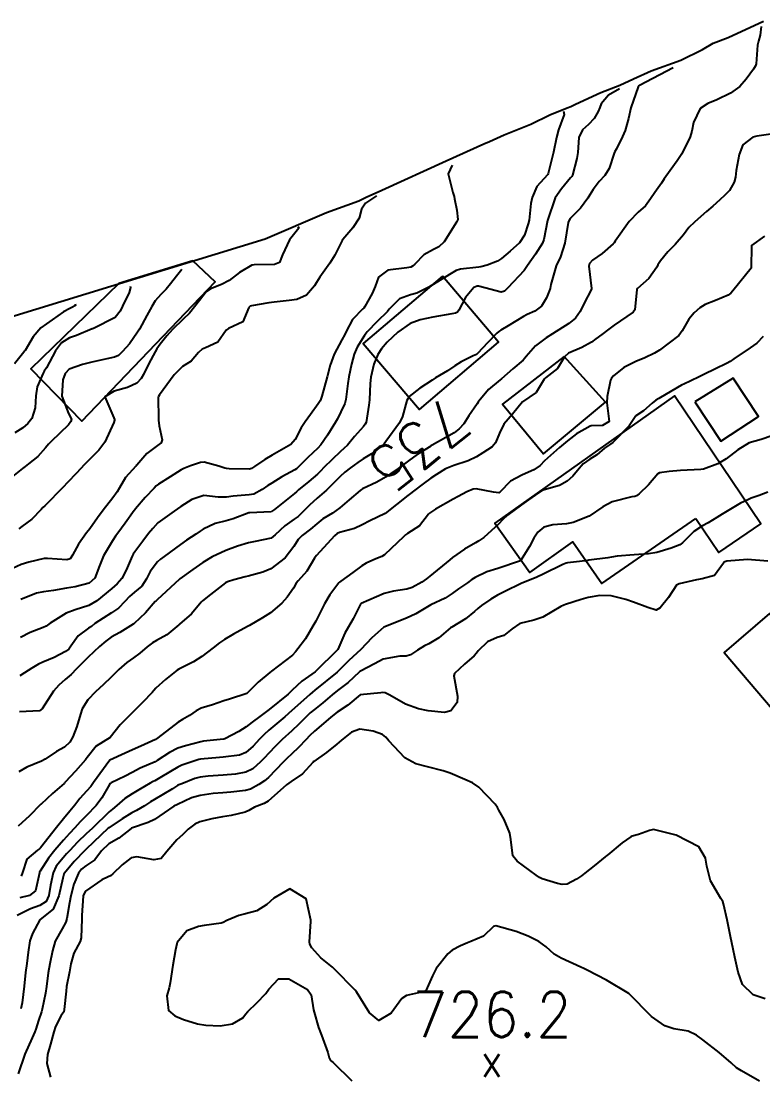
# Model space of a CAD drawing. Header units: metres. Extents: x 307586 to 320046, y 7427249 to 7434250.
# Drawn here: x 314920.5 to 314985.9, y 7432183.3 to 7432276.3 of the extents above; entities that cross this region are included whole.
import ezdxf
from ezdxf.enums import TextEntityAlignment as Align

# ---------------------------------------------------------------- set-up
doc = ezdxf.new("R2010")
doc.units = ezdxf.units.M
doc.header["$MEASUREMENT"] = 0
for name, color, linetype in [('Area', 45, 'Continuous'), ('Cotas', 45, 'Continuous'), ('Curvas de Nivel 1m', 11, 'Continuous'), ('Curvas de Nivel 5m', 15, 'Continuous'), ('Edificações', 30, 'Continuous'), ('Pontos Cotados', 45, 'Continuous')]:
    doc.layers.add(name, color=color, linetype=linetype)
doc.styles.add('Style-STANDARD', font='STANDARD.shx')

# ---------------------------------------------------------------- blocks, each defined once
blk = doc.blocks.new('ELVTXT_128')
at = {"layer": 'Pontos Cotados', "linetype": 'Continuous', "style": 'Style-STANDARD'}
for s, height, p in [('726.2', 4, (0, 4)), ('x', 3, (0, 0))]:
    blk.add_text(s, height=height, dxfattribs=at).set_placement(p, align=Align.MIDDLE_CENTER)

msp = doc.modelspace()

# ---------------------------------------------------------------- linework, layer by layer
at = {"layer": 'Area'}
msp.add_polyline3d([(314919.63, 7432250.276, 748.427), (314942.049, 7432257.153, 740.904), (314947.448, 7432259.454, 741.223), (314950.314, 7432260.492, 739.342), (314950.956, 7432260.825, 739.351), (314952.329, 7432261.437, 739.322), (314958.002, 7432264.024, 743.511), (314961.304, 7432265.51, 739.122), (314961.805, 7432265.713, 738.792), (314963.101, 7432266.31, 741.992), (314965.449, 7432267.237, 738.422), (314967.137, 7432268.052, 737.582), (314968.666, 7432268.682, 741.943), (314968.983, 7432268.802, 740.512), (314969.39, 7432269.006, 740.421), (314971.615, 7432270.03, 747.433), (314973.317, 7432270.666, 736.052), (314974.502, 7432271.241, 754.931), (314976.053, 7432271.942, 758.853), (314978.681, 7432272.88, 758.712), (314980.582, 7432273.817, 754.459), (314981.536, 7432274.371, 753.821), (314982.837, 7432274.882, 755.002), (314985.968, 7432276.321, 740.032)], dxfattribs=at)
at = {"layer": 'Curvas de Nivel 1m', "flags": 128}
for points, elevation in [([(314978.003, 7432272.21), (314975.028, 7432270.659), (314974.995, 7432270.637), (314974.926, 7432270.537), (314974.287, 7432268.681), (314974.077, 7432267.728), (314973.771, 7432266.689), (314973.548, 7432266.159), (314972.999, 7432265.076), (314972.868, 7432264.829), (314972.814, 7432264.702), (314972.355, 7432263.33), (314971.973, 7432262.71), (314971.49, 7432262.19), (314970.954, 7432261.488), (314970.664, 7432261.006), (314970.496, 7432260.724), (314969.829, 7432259.836), (314968.925, 7432258.946), (314968.802, 7432258.742), (314968.764, 7432258.585), (314968.467, 7432256.747), (314968.076, 7432255.561), (314967.678, 7432254.758), (314967.221, 7432253.129), (314967.153, 7432252.765), (314967.085, 7432252.531), (314966.841, 7432251.958), (314966.389, 7432251.215), (314965.805, 7432250.78), (314965.132, 7432250.475), (314964.818, 7432250.31), (314963.47, 7432249.471), (314962.806, 7432249.085), (314962.647, 7432248.979), (314962.468, 7432248.823), (314961.645, 7432247.981), (314960.785, 7432247.057), (314960.664, 7432246.961), (314960.388, 7432246.844), (314959.316, 7432246.313), (314958.769, 7432245.944), (314958.114, 7432245.519), (314957.068, 7432244.885), (314956.751, 7432244.683), (314955.669, 7432243.975), (314954.736, 7432243.246), (314954.525, 7432242.913), (314954.142, 7432241.488), (314953.893, 7432240.922), (314952.686, 7432239.287), (314952.533, 7432239.093), (314952.395, 7432238.943), (314951.415, 7432238.213), (314950.671, 7432237.748), (314950.199, 7432237.433), (314949.568, 7432236.971), (314949.053, 7432236.58), (314948.651, 7432236.212), (314948.048, 7432235.582), (314947.44, 7432234.998), (314946.626, 7432234.3), (314945.947, 7432233.689), (314945.301, 7432233.023), (314944.946, 7432232.688), (314944.604, 7432232.447), (314943.77, 7432231.868), (314942.94, 7432231.055), (314942.58, 7432230.785), (314941.159, 7432230.492), (314940.576, 7432230.371), (314939.606, 7432230.057), (314938.569, 7432229.675), (314937.387, 7432229.118), (314936.556, 7432228.636), (314935.661, 7432228.024), (314934.533, 7432227.182), (314934.516, 7432227.168), (314934.493, 7432227.151), (314932.515, 7432225.353), (314932.428, 7432225.267), (314932.357, 7432225.182), (314931.497, 7432224.196), (314930.494, 7432223.261), (314930.462, 7432223.232), (314930.414, 7432223.201), (314929.223, 7432222.471), (314928.475, 7432222.044), (314927.99, 7432221.707), (314927.434, 7432221.235), (314926.453, 7432220.305), (314925.927, 7432219.777), (314925.407, 7432219.26), (314924.937, 7432218.763), (314924.429, 7432218.31), (314923.861, 7432217.838), (314923.375, 7432217.286), (314922.397, 7432215.725), (314922.141, 7432215.557), (314920.394, 7432215.476)], 736), ([(314973.263, 7432270.37), (314972.299, 7432269.784), (314971.668, 7432269.023), (314971.548, 7432268.715), (314971.404, 7432268.352), (314971.033, 7432267.752), (314970.537, 7432267.215), (314970.014, 7432266.73), (314969.679, 7432266.067), (314969.594, 7432264.734), (314969.513, 7432264.209), (314969.12, 7432262.739), (314969.073, 7432262.637), (314968.969, 7432262.504), (314968.161, 7432261.545), (314967.618, 7432260.76), (314966.923, 7432258.77), (314966.592, 7432257.087), (314966.482, 7432256.774), (314965.882, 7432255.786), (314965.17, 7432254.787), (314965.053, 7432254.606), (314964.869, 7432254.355), (314963.431, 7432252.811), (314963.136, 7432252.528), (314962.847, 7432252.453), (314961.411, 7432252.834), (314960.854, 7432252.958), (314960.736, 7432252.959), (314960.428, 7432252.844), (314959.704, 7432251.987), (314959.127, 7432250.857), (314958.99, 7432250.689), (314958.82, 7432250.601), (314958.493, 7432250.538), (314956.816, 7432250.24), (314955.695, 7432250.02), (314954.811, 7432249.674), (314953.733, 7432248.926), (314952.794, 7432248.047), (314952.295, 7432247.438), (314951.977, 7432246.948), (314951.632, 7432246.089), (314951.357, 7432244.954), (314951.29, 7432244.412), (314951.229, 7432242.955), (314951.191, 7432242.49), (314950.934, 7432240.958), (314950.858, 7432240.802), (314950.7, 7432240.619), (314949.929, 7432239.729), (314949.293, 7432238.974), (314948.978, 7432238.679), (314948.677, 7432238.422), (314947.228, 7432237.002), (314946.951, 7432236.713), (314946.654, 7432236.426), (314945.893, 7432235.768), (314944.987, 7432235.026), (314944.797, 7432234.862), (314944.63, 7432234.713), (314942.869, 7432233.309), (314942.613, 7432233.113), (314942.575, 7432233.099), (314941.913, 7432233.067), (314940.679, 7432233.012), (314940.612, 7432232.994), (314939.235, 7432232.463), (314938.601, 7432232.298), (314937.641, 7432232.071), (314936.589, 7432231.565), (314936.329, 7432231.39), (314935.942, 7432231.136), (314935.113, 7432230.609), (314934.574, 7432230.226), (314933.148, 7432229.171), (314932.808, 7432228.928), (314932.556, 7432228.699), (314931.902, 7432227.827), (314931.585, 7432227.189), (314931.166, 7432226.554), (314930.521, 7432226.005), (314930.073, 7432225.649), (314929.664, 7432225.208), (314929.105, 7432224.616), (314928.503, 7432224.185), (314927.045, 7432223.242), (314926.73, 7432223.006), (314926.487, 7432222.843), (314925.556, 7432222.18), (314924.928, 7432221.265), (314924.729, 7432220.999), (314924.458, 7432220.79), (314923.437, 7432220.269), (314922.449, 7432219.863), (314922.074, 7432219.676), (314921.486, 7432219.31), (314920.844, 7432218.908), (314920.433, 7432218.642)], 737), ([(314968.343, 7432268.4), (314968.391, 7432268.104), (314967.894, 7432266.757), (314967.712, 7432266.06), (314967.463, 7432264.763), (314966.974, 7432262.888), (314966.945, 7432262.798), (314966.927, 7432262.77), (314965.998, 7432261.739), (314965.562, 7432260.784), (314965.465, 7432260.257), (314965.299, 7432258.786), (314965.238, 7432258.469), (314964.91, 7432257.465), (314964.467, 7432256.797), (314963.649, 7432256.051), (314962.882, 7432255.412), (314962.513, 7432255.189), (314961.619, 7432254.833), (314961.048, 7432254.661), (314960.871, 7432254.642), (314959.252, 7432254.473), (314958.868, 7432254.34), (314957.475, 7432253.496), (314956.855, 7432253.127), (314956.705, 7432253.041), (314956.47, 7432252.894), (314955.401, 7432252.348), (314954.842, 7432252.21), (314953.89, 7432251.871), (314952.983, 7432250.938), (314952.821, 7432250.752), (314951.907, 7432249.854), (314951.047, 7432248.958), (314950.934, 7432248.826), (314950.8, 7432248.641), (314950.154, 7432247.601), (314949.884, 7432246.969), (314949.654, 7432246.087), (314949.425, 7432244.973), (314949.333, 7432244.388), (314949.143, 7432242.976), (314949.054, 7432242.651), (314948.717, 7432241.892), (314948.415, 7432241.276), (314948.256, 7432240.987), (314947.539, 7432239.845), (314946.958, 7432239.006), (314946.68, 7432238.703), (314945.812, 7432237.878), (314944.956, 7432237.027), (314944.803, 7432236.886), (314944.659, 7432236.786), (314943.528, 7432236.169), (314942.641, 7432235.632), (314942.294, 7432235.408), (314941.776, 7432235.069), (314941.042, 7432234.663), (314940.628, 7432234.585), (314939.236, 7432234.484), (314938.626, 7432234.398), (314937.912, 7432234.397), (314936.627, 7432234.535), (314935.573, 7432234.191), (314934.617, 7432233.558), (314934.038, 7432233.159), (314933.198, 7432232.577), (314932.597, 7432232.11), (314932.135, 7432231.639), (314931.769, 7432231.188), (314931.252, 7432230.518), (314930.567, 7432229.577), (314930.407, 7432229.359), (314930.318, 7432229.202), (314929.791, 7432227.96), (314929.399, 7432227.211), (314928.992, 7432226.752), (314928.524, 7432226.334), (314927.217, 7432225.239), (314926.509, 7432224.844), (314925.303, 7432224.464), (314924.502, 7432224.154), (314923.1, 7432223.291), (314922.75, 7432223.035), (314922.487, 7432222.906), (314921.323, 7432222.469), (314920.473, 7432222.009)], 738), ([(314987.021, 7432266.433), (314985.383, 7432266.181), (314985.016, 7432266.089), (314984.147, 7432265.422), (314983.821, 7432264.568), (314983.569, 7432263.162), (314983.483, 7432262.572), (314983.392, 7432262.148), (314982.955, 7432261.399), (314982.544, 7432260.989), (314982.121, 7432260.588), (314981.502, 7432260.029), (314980.932, 7432259.55), (314980.433, 7432259.1), (314979.876, 7432258.61), (314979.398, 7432258.135), (314978.912, 7432257.486), (314978.189, 7432256.631), (314977.536, 7432255.998), (314976.881, 7432255.211), (314976.664, 7432254.865), (314976.55, 7432254.653), (314975.863, 7432253.66), (314974.854, 7432252.776), (314974.797, 7432252.671), (314974.611, 7432250.889), (314974.477, 7432250.675), (314972.811, 7432249.543), (314972.327, 7432249.185), (314971.727, 7432248.711), (314971.191, 7432248.324), (314970.796, 7432248.053), (314969.953, 7432247.566), (314968.786, 7432247.056), (314968.419, 7432246.745), (314967.806, 7432245.716), (314966.755, 7432244.904), (314966.684, 7432244.841), (314966.644, 7432244.771), (314965.922, 7432243.597), (314964.733, 7432242.79), (314963.831, 7432241.689), (314963.088, 7432240.814), (314962.695, 7432240.034), (314962.339, 7432239.17), (314962.052, 7432238.826), (314961.22, 7432238.292), (314960.674, 7432237.942), (314959.943, 7432237.574), (314958.666, 7432237.17), (314957.951, 7432236.871), (314957.151, 7432236.387), (314956.65, 7432236.06), (314955.967, 7432235.572), (314955.118, 7432234.905), (314954.844, 7432234.695), (314954.629, 7432234.532), (314952.613, 7432232.94), (314951.255, 7432232.301), (314950.598, 7432231.94), (314949.928, 7432231.632), (314948.587, 7432231.277), (314948.38, 7432231.189), (314948.143, 7432230.987), (314946.565, 7432229.241), (314946.462, 7432229.113), (314946.404, 7432229.012), (314945.718, 7432227.852), (314944.962, 7432227.026), (314944.771, 7432226.796), (314944.533, 7432226.381), (314943.991, 7432225.568), (314943.51, 7432225.045), (314942.504, 7432224.21), (314941.811, 7432223.756), (314940.654, 7432223.078), (314940.554, 7432223.017), (314940.491, 7432222.985), (314939.258, 7432222.315), (314938.474, 7432221.859), (314938.029, 7432221.547), (314937.456, 7432221.115), (314936.455, 7432220.358), (314935.714, 7432219.874), (314934.444, 7432219.247), (314934.277, 7432219.152), (314933.26, 7432218.338), (314932.419, 7432217.557), (314932.236, 7432217.361), (314932.071, 7432217.183), (314931.265, 7432216.331), (314930.395, 7432215.458), (314930.266, 7432215.329), (314930.136, 7432215.203), (314929.278, 7432214.317), (314928.373, 7432213.22), (314927.145, 7432212.455), (314926.346, 7432211.452), (314926.267, 7432211.328), (314926.211, 7432211.251), (314925.341, 7432210.251), (314924.407, 7432209.269), (314924.368, 7432209.223), (314924.321, 7432209.169), (314923.301, 7432208.292), (314922.294, 7432207.344), (314922.268, 7432207.325), (314922.25, 7432207.3), (314921.278, 7432206.315), (314920.274, 7432205.413)], 734), ([(314958.523, 7432263.64), (314958.179, 7432262.872), (314958.594, 7432261.219), (314958.705, 7432260.864), (314958.736, 7432260.658), (314958.931, 7432259.661), (314959.031, 7432258.859), (314959.009, 7432258.772), (314958.921, 7432258.622), (314957.818, 7432256.876), (314957.349, 7432256.431), (314956.892, 7432256.189), (314956.038, 7432255.746), (314955.244, 7432254.906), (314955.041, 7432254.738), (314954.87, 7432254.656), (314954.538, 7432254.583), (314952.867, 7432254.388), (314952.032, 7432253.777), (314951.728, 7432252.951), (314951.483, 7432252.314), (314950.826, 7432251.169), (314950.742, 7432251.043), (314950.656, 7432250.962), (314949.746, 7432250.039), (314949.178, 7432248.976), (314949.06, 7432248.717), (314948.795, 7432248.237), (314948.123, 7432246.99), (314947.764, 7432245.999), (314947.515, 7432244.999), (314947.026, 7432243.295), (314946.941, 7432243.007), (314946.881, 7432242.858), (314946.727, 7432242.604), (314946.052, 7432241.677), (314945.567, 7432241.021), (314945.23, 7432240.492), (314944.687, 7432239.465), (314944.304, 7432239.036), (314942.673, 7432238.075), (314942.022, 7432237.714), (314941.106, 7432237.076), (314940.841, 7432236.897), (314940.659, 7432236.84), (314938.875, 7432236.873), (314938.651, 7432236.897), (314938.483, 7432236.935), (314937.97, 7432237.11), (314936.658, 7432237.471), (314936.338, 7432237.453), (314935.471, 7432237.142), (314934.881, 7432236.917), (314934.649, 7432236.799), (314933.664, 7432236.186), (314932.636, 7432235.53), (314932.445, 7432235.372), (314932.258, 7432235.184), (314931.47, 7432234.346), (314930.614, 7432233.343), (314930.551, 7432233.264), (314930.508, 7432233.201), (314929.705, 7432232.1), (314929.063, 7432231.215), (314928.86, 7432230.937), (314928.576, 7432230.529), (314927.79, 7432229.232), (314927.453, 7432228.333), (314927.031, 7432227.243), (314926.529, 7432226.811), (314925.298, 7432226.49), (314924.524, 7432226.357), (314923.392, 7432226.158), (314922.52, 7432226.047), (314921.904, 7432225.922), (314920.514, 7432225.381)], 739), ([(314944.913, 7432258.23), (314945.022, 7432258.09), (314944.189, 7432257.041), (314943.573, 7432255.739), (314943.295, 7432255.054), (314942.871, 7432254.887), (314941.083, 7432254.866), (314940.87, 7432254.825), (314939.788, 7432254.167), (314938.857, 7432253.46), (314938.194, 7432253.11), (314937.22, 7432252.752), (314936.843, 7432252.471), (314936.248, 7432251.719), (314935.825, 7432251.14), (314935.362, 7432250.6), (314934.812, 7432250.074), (314933.88, 7432249.164), (314933.367, 7432248.599), (314932.783, 7432247.86), (314932.505, 7432247.455), (314932.34, 7432247.184), (314931.787, 7432246.166), (314931.321, 7432245.194), (314931.115, 7432244.83), (314930.745, 7432244.442), (314929.904, 7432244.046), (314928.738, 7432243.725), (314927.907, 7432243.232), (314928.705, 7432241.362), (314928.764, 7432241.219), (314928.765, 7432241.157), (314928.7, 7432240.971), (314927.915, 7432239.232), (314927.38, 7432238.532), (314926.661, 7432237.797), (314926.389, 7432237.521), (314926.131, 7432237.255), (314925.406, 7432236.502), (314924.637, 7432235.689), (314924.241, 7432235.276), (314922.616, 7432233.617), (314922.455, 7432233.461), (314922.311, 7432233.303), (314921.473, 7432232.438), (314920.59, 7432231.788), (314920.327, 7432231.583)], 741), ([(314986.062, 7432257.388), (314984.903, 7432256.55), (314984.873, 7432254.55), (314983.271, 7432252.574), (314983.073, 7432252.353), (314982.847, 7432252.19), (314981.728, 7432251.703), (314980.834, 7432251.35), (314980.365, 7432251.07), (314979.844, 7432250.61), (314979.38, 7432250.051), (314978.807, 7432249.03), (314978.49, 7432248.625), (314976.79, 7432247.328), (314976.367, 7432247.075), (314975.505, 7432246.663), (314975.002, 7432246.445), (314974.778, 7432246.354), (314973.658, 7432245.798), (314972.759, 7432245.075), (314972.576, 7432244.881), (314972.478, 7432244.703), (314972.181, 7432243.263), (314972.154, 7432242.706), (314972.369, 7432241.043), (314971.765, 7432240.709), (314970.764, 7432240.657), (314970.702, 7432240.643), (314969.471, 7432239.957), (314968.689, 7432239.344), (314967.995, 7432238.75), (314966.671, 7432237.578), (314966.269, 7432237.172), (314965.713, 7432236.779), (314964.988, 7432236.456), (314964.656, 7432236.326), (314963.668, 7432235.784), (314962.724, 7432234.819), (314962.632, 7432234.775), (314962.173, 7432234.825), (314960.637, 7432235.108), (314960.385, 7432235.094), (314959.808, 7432234.848), (314959.049, 7432234.436), (314958.626, 7432234.209), (314957.062, 7432233.328), (314956.614, 7432233.041), (314956.525, 7432232.98), (314956.44, 7432232.892), (314955.64, 7432231.857), (314954.587, 7432231.182), (314954.426, 7432231.071), (314954.261, 7432230.915), (314952.567, 7432229.32), (314952.34, 7432229.167), (314951.797, 7432228.948), (314950.934, 7432228.581), (314950.557, 7432228.343), (314949.779, 7432227.739), (314948.708, 7432226.978), (314948.61, 7432226.911), (314948.541, 7432226.842), (314947.734, 7432225.783), (314947.27, 7432224.999), (314946.498, 7432223.476), (314946.333, 7432223.174), (314946.244, 7432223.012), (314945.589, 7432221.907), (314944.934, 7432221.025), (314944.725, 7432220.763), (314944.457, 7432220.467), (314942.605, 7432219.058), (314942.442, 7432218.941), (314941.423, 7432218.08), (314940.423, 7432217.08), (314938.909, 7432216.601), (314938.413, 7432216.433), (314937.396, 7432216.104), (314936.403, 7432215.791), (314935.973, 7432215.559), (314935.375, 7432215.14), (314934.75, 7432214.786), (314934.387, 7432214.554), (314932.592, 7432213.177), (314932.457, 7432213.094), (314932.371, 7432213.05), (314931.092, 7432212.462), (314930.357, 7432212.128), (314929.72, 7432211.839), (314928.343, 7432211.22), (314926.904, 7432209.241), (314926.665, 7432208.898), (314926.311, 7432208.48), (314925.709, 7432207.849), (314925.26, 7432207.26), (314924.836, 7432206.716), (314924.281, 7432206.053), (314923.647, 7432205.279), (314922.255, 7432203.493), (314922.161, 7432203.394), (314921.989, 7432203.303), (314921.046, 7432202.507), (314920.648, 7432201.316), (314920.532, 7432201.005)], 733), ([(314934.703, 7432254.43), (314934.224, 7432253.845), (314933.709, 7432253.167), (314933.315, 7432252.704), (314932.839, 7432252.245), (314932.342, 7432251.673), (314932.054, 7432251.188), (314931.629, 7432250.378), (314930.963, 7432249.198), (314930.901, 7432249.1), (314930.799, 7432248.927), (314930.09, 7432247.9), (314929.472, 7432247.213), (314929.107, 7432246.879), (314928.768, 7432246.711), (314928.1, 7432246.564), (314926.763, 7432246.274), (314925.94, 7432246.079), (314924.757, 7432245.654), (314924.414, 7432245.275), (314924.201, 7432244.732), (314924.135, 7432243.279), (314924.71, 7432241.75), (314924.962, 7432241.267), (314924.93, 7432241.038), (314924.698, 7432240.768), (314923.193, 7432239.292), (314922.936, 7432239.04), (314922.674, 7432238.735), (314921.995, 7432237.975), (314921.181, 7432237.315), (314920.885, 7432237.083), (314920.649, 7432236.898), (314919.763, 7432236.208)], 742), ([(314930.133, 7432252.97), (314930.169, 7432252.869), (314930.046, 7432252.413), (314929.481, 7432251.213), (314929.257, 7432250.777), (314928.813, 7432250.206), (314926.907, 7432249.248), (314926.827, 7432249.226), (314926.802, 7432249.221), (314925.422, 7432248.635), (314924.79, 7432248.407), (314924.081, 7432247.983), (314923.57, 7432247.288), (314922.758, 7432245.783), (314922.576, 7432245.48), (314922.475, 7432245.303), (314921.946, 7432244.102), (314921.819, 7432243.309), (314921.768, 7432242.259), (314921.475, 7432241.312), (314921.139, 7432240.875), (314920.695, 7432240.492), (314919.973, 7432240.044)], 743), ([(314925.303, 7432251.42), (314925.318, 7432251.265), (314925.006, 7432251.083), (314924.82, 7432251.01), (314924.262, 7432250.723), (314922.286, 7432249.305), (314921.595, 7432248.508), (314920.886, 7432247.319), (314920.842, 7432247.25), (314920.771, 7432247.151), (314919.958, 7432246.131)], 744), ([(314985.933, 7432248.539), (314985.383, 7432247.958), (314984.793, 7432247.552), (314983.354, 7432246.571), (314983.032, 7432246.323), (314982.777, 7432246.176), (314981.685, 7432245.675), (314980.762, 7432245.211), (314980.361, 7432245.001), (314979.511, 7432244.612), (314978.997, 7432244.371), (314978.749, 7432244.251), (314977.876, 7432243.765), (314976.737, 7432243.083), (314976.463, 7432242.925), (314976.139, 7432242.656), (314975.402, 7432241.984), (314974.716, 7432241.537), (314974.347, 7432241.036), (314974.121, 7432240.679), (314972.688, 7432239.19), (314972.392, 7432238.996), (314971.938, 7432238.707), (314971.28, 7432238.11), (314970.673, 7432237.738), (314970.084, 7432237.31), (314969.558, 7432236.731), (314969.154, 7432236.236), (314968.649, 7432235.786), (314967.98, 7432235.413), (314966.637, 7432235.02), (314966.45, 7432234.958), (314966.125, 7432234.775), (314965.254, 7432234.157), (314964.622, 7432233.708), (314963.398, 7432232.808), (314962.997, 7432232.424), (314962.601, 7432232.001), (314961.982, 7432231.436), (314961.32, 7432230.833), (314960.888, 7432230.529), (314960.578, 7432230.377), (314959.609, 7432229.813), (314958.565, 7432229.058), (314958.317, 7432228.864), (314956.548, 7432227.42), (314956.25, 7432227.189), (314955.847, 7432226.897), (314955.012, 7432226.429), (314954.533, 7432226.28), (314953.354, 7432226.104), (314952.527, 7432225.896), (314951.85, 7432225.62), (314950.514, 7432225.017), (314950.479, 7432224.994), (314950.451, 7432224.961), (314949.811, 7432223.656), (314949.393, 7432222.971), (314949.052, 7432222.407), (314948.463, 7432220.98), (314946.443, 7432219.01), (314945.276, 7432218.18), (314944.426, 7432217.376), (314944.078, 7432217.035), (314942.402, 7432215.678), (314942.044, 7432215.418), (314941.566, 7432215.068), (314940.911, 7432214.552), (314940.384, 7432214.141), (314939.718, 7432213.748), (314938.503, 7432213.099), (314938.412, 7432213.059), (314938.372, 7432213.054), (314936.618, 7432212.878), (314936.368, 7432212.834), (314935.017, 7432212.489), (314934.36, 7432212.27), (314933.616, 7432211.9), (314932.534, 7432211.177), (314932.342, 7432211.072), (314931.028, 7432210.501), (314930.332, 7432210.145), (314929.714, 7432209.821), (314928.479, 7432209.218), (314928.381, 7432209.16), (314928.321, 7432209.086), (314927.635, 7432207.898), (314927.136, 7432207.237), (314926.284, 7432206.347), (314925.753, 7432205.781), (314925.284, 7432205.26), (314924.785, 7432204.747), (314924.262, 7432204.173), (314923.5, 7432203.281), (314922.954, 7432202.577), (314922.225, 7432201.445), (314922.167, 7432201.357), (314922.147, 7432201.301), (314921.805, 7432199.706), (314921.285, 7432199.309), (314920.426, 7432199.091)], 732), ([(314986.696, 7432239.797), (314985.755, 7432239.477), (314984.689, 7432239.172), (314983.705, 7432238.565), (314982.675, 7432237.751), (314981.933, 7432237.325), (314980.666, 7432236.864), (314980.441, 7432236.827), (314978.664, 7432236.721), (314977.664, 7432236.635), (314976.793, 7432236.516), (314976.66, 7432236.435), (314975.826, 7432235.478), (314974.996, 7432234.666), (314974.786, 7432234.514), (314974.631, 7432234.457), (314974.367, 7432234.411), (314972.626, 7432233.978), (314971.8, 7432233.529), (314970.613, 7432232.72), (314969.187, 7432232.151), (314968.602, 7432232.035), (314967.41, 7432231.949), (314966.597, 7432231.741), (314966.064, 7432231.302), (314965.733, 7432230.778), (314965.327, 7432230.031), (314964.563, 7432228.79), (314962.556, 7432228.107), (314961.571, 7432227.812), (314960.548, 7432227.322), (314960.261, 7432227.127), (314959.872, 7432226.847), (314959.092, 7432226.297), (314958.528, 7432225.888), (314957.9, 7432225.492), (314956.653, 7432224.888), (314956.512, 7432224.814), (314955.309, 7432224.098), (314954.501, 7432223.74), (314952.493, 7432222.94), (314951.431, 7432221.998), (314950.484, 7432220.96), (314949.433, 7432219.99), (314948.444, 7432219.039), (314948.378, 7432218.981), (314946.427, 7432217.39), (314946.218, 7432217.219), (314945.993, 7432217.014), (314945.164, 7432216.27), (314944.401, 7432215.596), (314943.773, 7432215.039), (314942.381, 7432213.85), (314941.955, 7432213.486), (314941.55, 7432213.068), (314940.992, 7432212.446), (314940.355, 7432211.897), (314939.777, 7432211.661), (314938.349, 7432211.475), (314938.005, 7432211.448), (314936.346, 7432211.316), (314936.192, 7432211.285), (314935.743, 7432211.136), (314934.706, 7432210.78), (314934.337, 7432210.608), (314932.918, 7432209.761), (314932.325, 7432209.41), (314932.179, 7432209.327), (314931.92, 7432209.184), (314930.909, 7432208.599), (314930.309, 7432208.265), (314929.666, 7432207.843), (314928.985, 7432207.213), (314928.6, 7432206.906), (314928.287, 7432206.653), (314926.824, 7432205.242), (314926.268, 7432204.716), (314925.51, 7432204.008), (314924.817, 7432203.264), (314924.549, 7432202.966), (314924.243, 7432202.623), (314923.635, 7432201.876), (314923.346, 7432201.283), (314923.134, 7432200.208), (314922.971, 7432199.288), (314922.732, 7432198.755), (314922.189, 7432198.404), (314921.367, 7432198.126), (314920.176, 7432197.541)], 731), ([(314986.361, 7432228.736), (314984.566, 7432228.899), (314982.732, 7432228.744), (314982.564, 7432228.696), (314982.491, 7432228.653), (314982.431, 7432228.581), (314981.648, 7432227.493), (314980.549, 7432227.19), (314980.048, 7432227.105), (314978.544, 7432226.75), (314978.298, 7432226.624), (314977.607, 7432225.553), (314976.871, 7432224.645), (314976.511, 7432224.436), (314975.763, 7432224.658), (314974.52, 7432225.144), (314973.836, 7432225.368), (314972.528, 7432225.692), (314971.526, 7432225.712), (314970.525, 7432225.54), (314969.892, 7432225.357), (314968.516, 7432224.929), (314968.378, 7432224.88), (314968.107, 7432224.746), (314966.503, 7432223.819), (314965.73, 7432223.548), (314964.497, 7432223.245), (314963.814, 7432222.8), (314963.088, 7432222.206), (314962.481, 7432222.036), (314961.651, 7432221.652), (314960.806, 7432220.837), (314960.656, 7432220.643), (314960.459, 7432220.422), (314959.619, 7432219.68), (314958.744, 7432218.857), (314958.665, 7432218.633), (314959.001, 7432216.854), (314958.972, 7432216.297), (314958.404, 7432215.575), (314957.857, 7432215.412), (314956.403, 7432215.572), (314955.551, 7432215.753), (314954.411, 7432216.142), (314953.026, 7432216.931), (314952.634, 7432217.146), (314952.425, 7432217.167), (314952.231, 7432217.136), (314950.423, 7432216.96), (314949.331, 7432216.049), (314948.4, 7432215.445), (314948.127, 7432215.254), (314947.799, 7432214.989), (314946.381, 7432213.781), (314945.985, 7432213.405), (314945.624, 7432213.017), (314945.024, 7432212.362), (314944.354, 7432211.757), (314943.976, 7432211.408), (314943.621, 7432211.041), (314942.329, 7432209.698), (314941.984, 7432209.406), (314941.473, 7432209.069), (314940.738, 7432208.657), (314940.317, 7432208.531), (314939.017, 7432208.392), (314938.315, 7432208.335), (314937.471, 7432208.27), (314936.313, 7432208.117), (314935.561, 7432207.887), (314934.305, 7432207.322), (314934.002, 7432207.154), (314932.281, 7432206), (314931.74, 7432205.724), (314930.273, 7432205.227), (314930.256, 7432205.217), (314930.233, 7432205.2), (314929.143, 7432204.333), (314928.259, 7432203.844), (314927.609, 7432203.23), (314927.033, 7432202.446), (314926.233, 7432201.908), (314925.858, 7432201.624), (314925.602, 7432201.256), (314925.194, 7432200.28), (314924.921, 7432199.263), (314924.806, 7432198.651), (314924.569, 7432197.266), (314924.483, 7432196.954), (314924.164, 7432196.374), (314923.544, 7432195.279), (314923.289, 7432194.424), (314923.066, 7432193.281), (314922.918, 7432192.485), (314922.765, 7432191.283), (314922.683, 7432190.698), (314922.388, 7432189.287), (314922.317, 7432189.05), (314922.068, 7432188.295), (314921.827, 7432187.523), (314921.746, 7432187.295), (314921.508, 7432186.758), (314920.872, 7432185.307), (314920.283, 7432183.583)], 729), ([(314986.099, 7432190.181), (314985.047, 7432190.541), (314984.117, 7432191.465), (314983.738, 7432192.556), (314983.446, 7432193.86), (314983.295, 7432194.563), (314983.059, 7432195.677), (314982.885, 7432196.569), (314982.77, 7432197.152), (314982.45, 7432198.576), (314982.382, 7432198.755), (314982.207, 7432199.024), (314981.301, 7432200.589), (314980.961, 7432201.874), (314980.853, 7432202.594), (314980.263, 7432203.58), (314978.273, 7432204.62), (314976.28, 7432205.122), (314975.917, 7432205.015), (314974.959, 7432204.663), (314974.403, 7432204.537), (314974.271, 7432204.472), (314973.518, 7432203.934), (314972.255, 7432202.893), (314972.15, 7432202.805), (314972.02, 7432202.702), (314971.042, 7432201.911), (314970.231, 7432201.256), (314969.924, 7432201.027), (314969.48, 7432200.727), (314968.654, 7432200.3), (314968.218, 7432200.26), (314967.815, 7432200.342), (314966.467, 7432200.766), (314966.224, 7432200.874), (314965.92, 7432201.081), (314964.246, 7432202.328), (314963.88, 7432202.796), (314963.698, 7432204.229), (314963.621, 7432204.8), (314963.121, 7432205.977), (314962.648, 7432206.815), (314962.524, 7432207.036), (314962.308, 7432207.35), (314960.889, 7432208.834), (314960.327, 7432209.216), (314959.654, 7432209.523), (314958.335, 7432210.058), (314957.733, 7432210.265), (314956.34, 7432210.644), (314955.31, 7432210.9), (314954.351, 7432211.425), (314952.934, 7432212.932), (314952.679, 7432213.238), (314952.378, 7432213.466), (314951.569, 7432213.76), (314950.383, 7432213.948), (314949.656, 7432213.691), (314948.761, 7432212.976), (314948.557, 7432212.791), (314948.368, 7432212.629), (314947.453, 7432211.897), (314946.344, 7432211.113), (314946.289, 7432211.065), (314946.242, 7432211.011), (314945.336, 7432210.017), (314944.326, 7432209.338), (314943.924, 7432209.036), (314942.308, 7432207.597), (314941.969, 7432207.4), (314941.112, 7432207.072), (314940.592, 7432206.783), (314940.296, 7432206.644), (314939.035, 7432206.35), (314938.29, 7432206.212), (314937.341, 7432206.06), (314936.283, 7432205.797), (314935.833, 7432205.581), (314935.248, 7432205.14), (314934.77, 7432204.643), (314934.264, 7432204.211), (314933.365, 7432203.163), (314932.866, 7432202.549), (314932.242, 7432202.431), (314930.733, 7432202.708), (314930.244, 7432202.625), (314929.455, 7432201.988), (314928.622, 7432201.216), (314928.41, 7432201.029), (314928.22, 7432200.927), (314927.661, 7432200.672), (314926.207, 7432199.69), (314926.051, 7432199.405), (314926.016, 7432199.252), (314925.895, 7432197.535), (314925.883, 7432197.253), (314925.828, 7432195.581), (314925.731, 7432195.254), (314925.189, 7432194.213), (314924.921, 7432193.262), (314924.8, 7432192.586), (314924.549, 7432191.266), (314924.494, 7432190.871), (314924.338, 7432189.267), (314924.286, 7432189.061), (314924.075, 7432188.726), (314923.568, 7432187.768), (314923.413, 7432187.276), (314923.113, 7432186.208), (314922.87, 7432185.282), (314922.804, 7432184.504), (314923.13, 7432183.279)], 728), ([(314985.62, 7432182.93), (314984.026, 7432183.848), (314983.592, 7432184.12), (314983.115, 7432184.564), (314982.046, 7432185.471), (314980.62, 7432186.594), (314980.067, 7432187.002), (314979.327, 7432187.351), (314978.072, 7432187.555), (314977.268, 7432187.826), (314976.083, 7432188.65), (314974.103, 7432190.67), (314972.12, 7432191.848), (314970.427, 7432192.717), (314970.134, 7432192.862), (314969.866, 7432192.992), (314968.143, 7432193.786), (314967.528, 7432194.13), (314966.814, 7432194.76), (314966.16, 7432195.242), (314965.22, 7432195.726), (314964.173, 7432196.138), (314962.37, 7432196.627), (314962.179, 7432196.578), (314961.289, 7432195.706), (314960.159, 7432195.236), (314959.867, 7432195.133), (314959.247, 7432194.849), (314958.53, 7432194.475), (314958.146, 7432194.168), (314957.117, 7432192.875), (314956.779, 7432192.224), (314956.198, 7432190.889), (314956.102, 7432190.835), (314954.512, 7432190.493), (314954.096, 7432190.208), (314953.138, 7432188.924), (314952.076, 7432188.272), (314951.232, 7432188.949), (314950.101, 7432190.807), (314949.988, 7432190.961), (314948.131, 7432192.845), (314947.968, 7432192.982), (314946.947, 7432193.804), (314946.15, 7432194.698), (314945.977, 7432195.012), (314945.947, 7432195.222), (314946.069, 7432197.011), (314946.076, 7432197.119), (314945.651, 7432199.016), (314944.211, 7432199.882), (314942.81, 7432199.051), (314942.197, 7432198.499), (314941.303, 7432197.958), (314940.189, 7432197.64), (314939.734, 7432197.538), (314938.673, 7432197.095), (314938.356, 7432196.923), (314938.179, 7432196.871), (314936.656, 7432196.643), (314936.174, 7432196.552), (314935.139, 7432196.17), (314934.285, 7432195.149), (314934.253, 7432195.048), (314934.147, 7432194.521), (314933.897, 7432193.154), (314933.666, 7432191.6), (314933.57, 7432191.158), (314933.389, 7432190.45), (314933.533, 7432189.156), (314934.078, 7432188.689), (314934.859, 7432188.359), (314936.072, 7432187.99), (314936.821, 7432187.869), (314938.07, 7432187.829), (314939.172, 7432187.989), (314940.077, 7432188.509), (314940.321, 7432188.837), (314940.516, 7432189.076), (314941.321, 7432189.838), (314942.099, 7432190.676), (314942.369, 7432191.056), (314943.211, 7432191.949), (314944.117, 7432191.969), (314945.767, 7432191.013), (314946.098, 7432190.554), (314946.316, 7432189.237), (314946.355, 7432189.006), (314946.745, 7432187.675), (314947.023, 7432186.996), (314947.56, 7432185.467), (314947.681, 7432184.985), (314947.816, 7432184.768), (314948.029, 7432184.592), (314949.678, 7432182.963)], 727)]:
    msp.add_lwpolyline(points, dxfattribs=dict(at, elevation=elevation))
at = {"layer": 'Curvas de Nivel 5m', "flags": 128}
for points, elevation in [([(314985.763, 7432275.86), (314985.659, 7432275.082), (314985.512, 7432274.546), (314985.447, 7432274.209), (314985.318, 7432272.548), (314985.267, 7432272.371), (314985.086, 7432272.088), (314984.433, 7432271.199), (314983.881, 7432270.568), (314983.057, 7432269.964), (314981.84, 7432269.381), (314981.047, 7432269.053), (314980.376, 7432268.61), (314979.802, 7432267.383), (314979.635, 7432266.614), (314979.493, 7432266.138), (314979, 7432265.1), (314978.836, 7432264.782), (314978.757, 7432264.624), (314978.36, 7432264.003), (314977.353, 7432262.644), (314977.202, 7432262.414), (314976.964, 7432262.048), (314976.379, 7432261.228), (314976.015, 7432260.659), (314975.559, 7432260.042), (314974.931, 7432259.486), (314974.138, 7432258.682), (314972.905, 7432256.932), (314972.807, 7432256.798), (314972.72, 7432256.702), (314971.744, 7432255.858), (314970.881, 7432255.25), (314970.628, 7432254.972), (314970.571, 7432254.723), (314970.813, 7432252.76), (314970.81, 7432252.72), (314970.141, 7432251.419), (314969.819, 7432250.73), (314969.394, 7432250.158), (314968.812, 7432249.698), (314967.354, 7432248.762), (314966.799, 7432248.418), (314965.863, 7432247.708), (314965.059, 7432246.787), (314964.94, 7432246.629), (314964.778, 7432246.448), (314963.881, 7432245.688), (314962.886, 7432244.818), (314962.752, 7432244.715), (314961.717, 7432243.857), (314960.87, 7432242.839), (314960.817, 7432242.754), (314960.73, 7432242.621), (314960.006, 7432241.555), (314959.542, 7432240.852), (314959.148, 7432240.406), (314958.695, 7432240.066), (314956.77, 7432238.974), (314956.683, 7432238.927), (314956.66, 7432238.913), (314956.632, 7432238.891), (314955.432, 7432238.146), (314954.67, 7432237.597), (314953.776, 7432236.923), (314953.133, 7432236.456), (314952.651, 7432236.134), (314951.882, 7432235.71), (314950.635, 7432235.112), (314950.542, 7432235.053), (314950.429, 7432234.962), (314949.455, 7432234.141), (314948.618, 7432233.446), (314947.974, 7432232.99), (314947.138, 7432232.469), (314946.598, 7432232.048), (314946.04, 7432231.566), (314945.313, 7432231.023), (314944.954, 7432230.651), (314944.573, 7432230.026), (314943.805, 7432229.041), (314942.553, 7432228.079), (314941.838, 7432227.779), (314940.546, 7432227.429), (314940.272, 7432227.356), (314939.276, 7432227.093), (314938.712, 7432226.927), (314938.539, 7432226.835), (314937.22, 7432225.817), (314936.514, 7432225.246), (314936.453, 7432225.191), (314936.395, 7432225.131), (314935.54, 7432224.102), (314934.493, 7432223.188), (314934.448, 7432223.151), (314933.383, 7432222.263), (314932.472, 7432221.762), (314932.101, 7432221.551), (314931.63, 7432221.188), (314931.001, 7432220.651), (314930.453, 7432220.236), (314929.846, 7432219.809), (314929.151, 7432219.213), (314928.797, 7432218.857), (314928.432, 7432218.492), (314927.782, 7432217.87), (314927.096, 7432217.24), (314926.406, 7432216.532), (314925.912, 7432215.74), (314925.755, 7432215.256), (314925.45, 7432214.192), (314925.098, 7432213.263), (314924.829, 7432212.802), (314924.359, 7432212.375), (314923.654, 7432211.98), (314922.651, 7432211.295), (314922.341, 7432211.127), (314921.041, 7432210.608), (314920.331, 7432210.177)], 735), ([(314951.863, 7432260.92), (314950.887, 7432260.281), (314950.533, 7432259.765), (314950.32, 7432258.966), (314949.775, 7432258.11), (314948.904, 7432257.081), (314948.833, 7432256.981), (314948.181, 7432255.693), (314947.737, 7432254.997), (314946.861, 7432253.77), (314946.563, 7432253.305), (314946.392, 7432253.015), (314945.694, 7432252.168), (314944.834, 7432251.8), (314944.162, 7432251.711), (314942.831, 7432251.573), (314942.382, 7432251.512), (314940.826, 7432251.253), (314940.708, 7432251.198), (314940.619, 7432251.082), (314940.074, 7432249.824), (314938.804, 7432249.239), (314938.62, 7432249.103), (314937.869, 7432248.032), (314936.779, 7432247.545), (314936.49, 7432247.42), (314936.164, 7432247.136), (314935.536, 7432246.372), (314934.76, 7432245.899), (314934.028, 7432245.161), (314932.735, 7432243.388), (314932.652, 7432243.263), (314932.623, 7432243.181), (314932.634, 7432241.251), (314932.636, 7432241.181), (314932.698, 7432240.671), (314932.955, 7432239.446), (314932.887, 7432239.177), (314932.771, 7432239.089), (314932.681, 7432239.038), (314931.624, 7432238.235), (314930.724, 7432237.199), (314930.689, 7432237.163), (314930.652, 7432237.125), (314929.724, 7432236.127), (314929.218, 7432235.214), (314929.005, 7432234.841), (314928.624, 7432234.331), (314927.757, 7432233.233), (314927.27, 7432232.572), (314926.588, 7432231.607), (314926.431, 7432231.406), (314926.308, 7432231.253), (314925.582, 7432230.25), (314925.074, 7432229.265), (314924.872, 7432228.953), (314924.557, 7432228.854), (314922.867, 7432228.987), (314922.558, 7432228.969), (314921.213, 7432228.654), (314920.55, 7432228.455), (314919.78, 7432228.092)], 740), ([(314986.357, 7432234.813), (314985.573, 7432234.541), (314984.892, 7432234.285), (314984.629, 7432234.189), (314983.933, 7432233.868), (314982.618, 7432233.078), (314982.319, 7432232.88), (314981.856, 7432232.588), (314981.076, 7432232.125), (314980.602, 7432231.863), (314979.827, 7432231.375), (314979.101, 7432230.615), (314978.84, 7432230.357), (314978.579, 7432230.196), (314977.836, 7432229.891), (314976.572, 7432229.515), (314975.832, 7432229.395), (314974.569, 7432229.305), (314973.061, 7432229.186), (314972.567, 7432229.098), (314972.235, 7432229.035), (314970.564, 7432228.822), (314970.474, 7432228.811), (314969.759, 7432228.728), (314968.697, 7432228.603), (314968.561, 7432228.574), (314968.266, 7432228.45), (314966.551, 7432227.604), (314965.997, 7432227.326), (314964.614, 7432226.789), (314964.564, 7432226.768), (314964.542, 7432226.76), (314963.236, 7432226.106), (314962.527, 7432225.747), (314961.938, 7432225.41), (314961.112, 7432224.834), (314960.783, 7432224.565), (314960.508, 7432224.315), (314959.687, 7432223.663), (314958.494, 7432222.936), (314958.389, 7432222.862), (314957.362, 7432221.994), (314956.471, 7432221.458), (314956.087, 7432221.275), (314955.463, 7432220.9), (314954.857, 7432220.508), (314954.458, 7432220.382), (314953.905, 7432220.366), (314952.455, 7432220.117), (314951.695, 7432219.703), (314950.444, 7432219.058), (314950.386, 7432219.018), (314950.327, 7432218.961), (314949.355, 7432218.05), (314948.427, 7432217.365), (314947.952, 7432216.987), (314947.141, 7432216.27), (314946.403, 7432215.694), (314946.023, 7432215.389), (314945.631, 7432215.018), (314945.012, 7432214.398), (314944.381, 7432213.804), (314943.547, 7432213.042), (314942.957, 7432212.458), (314942.354, 7432211.823), (314941.981, 7432211.432), (314941.628, 7432211.067), (314940.943, 7432210.468), (314940.334, 7432210.162), (314939.424, 7432209.997), (314938.331, 7432209.91), (314937.028, 7432209.818), (314936.329, 7432209.733), (314935.86, 7432209.602), (314934.706, 7432209.146), (314934.435, 7432209.036), (314934.321, 7432208.98), (314933.865, 7432208.705), (314932.301, 7432207.749), (314931.946, 7432207.535), (314931.402, 7432207.189), (314930.702, 7432206.783), (314930.287, 7432206.566), (314929.431, 7432206.058), (314928.273, 7432205.269), (314928.214, 7432205.221), (314926.254, 7432203.363), (314926.197, 7432203.307), (314926.141, 7432203.251), (314925.218, 7432202.28), (314924.363, 7432201.269), (314924.312, 7432201.179), (314924.219, 7432200.837), (314923.87, 7432199.275), (314923.362, 7432198.105), (314922.356, 7432197.297), (314922.171, 7432197.158), (314921.531, 7432195.935), (314921.309, 7432195.308), (314921.143, 7432194.31), (314921.027, 7432193.307), (314920.93, 7432192.499), (314920.796, 7432191.31), (314920.627, 7432189.85), (314920.523, 7432189.313)], 730)]:
    msp.add_lwpolyline(points, dxfattribs=dict(at, elevation=elevation))
at = {"layer": 'Edificações', "elevation": 745.235}
msp.add_lwpolyline([(314929.143, 7432253.194), (314921.405, 7432245.684), (314925.886, 7432241.078), (314937.636, 7432253.364), (314935.681, 7432255.2)], close=True, dxfattribs=at)
at = {"layer": 'Edificações'}
for points in [[(314957.661, 7432253.865), (314950.687, 7432247.928), (314955.644, 7432242.106), (314962.618, 7432248.043)], [(314968.396, 7432246.768), (314962.963, 7432242.581), (314966.585, 7432238.189), (314972.038, 7432242.747)], [(314979.925, 7432242.78), (314982.216, 7432239.312), (314985.518, 7432241.494), (314983.289, 7432244.868)], [(314980.009, 7432232.494), (314982.014, 7432229.52), (314985.732, 7432232.027), (314978.122, 7432243.313), (314962.28, 7432232.108), (314965.357, 7432227.757), (314969.147, 7432230.438), (314971.728, 7432226.79)], [(314991.607, 7432226.931), (314987.26, 7432223.226), (314986.491, 7432224.128), (314982.485, 7432220.713), (314988.245, 7432213.957), (314996.82, 7432221.267)]]:
    msp.add_lwpolyline(points, close=True, dxfattribs=at)

# ---------------------------------------------------------------- block references
at = {"layer": 'Pontos Cotados', "linetype": 'Continuous'}
msp.add_blockref('ELVTXT_128', (314962.033, 7432184.82, 726.23), dxfattribs=at)

# ---------------------------------------------------------------- texts
at = {"layer": 'Cotas', "style": 'Style-STANDARD'}
msp.add_text('735', height=4, rotation=218.40077, dxfattribs=at).set_placement((314955.595, 7432239.007, 735), align=Align.MIDDLE_CENTER)

doc.saveas('drawing.dxf')
